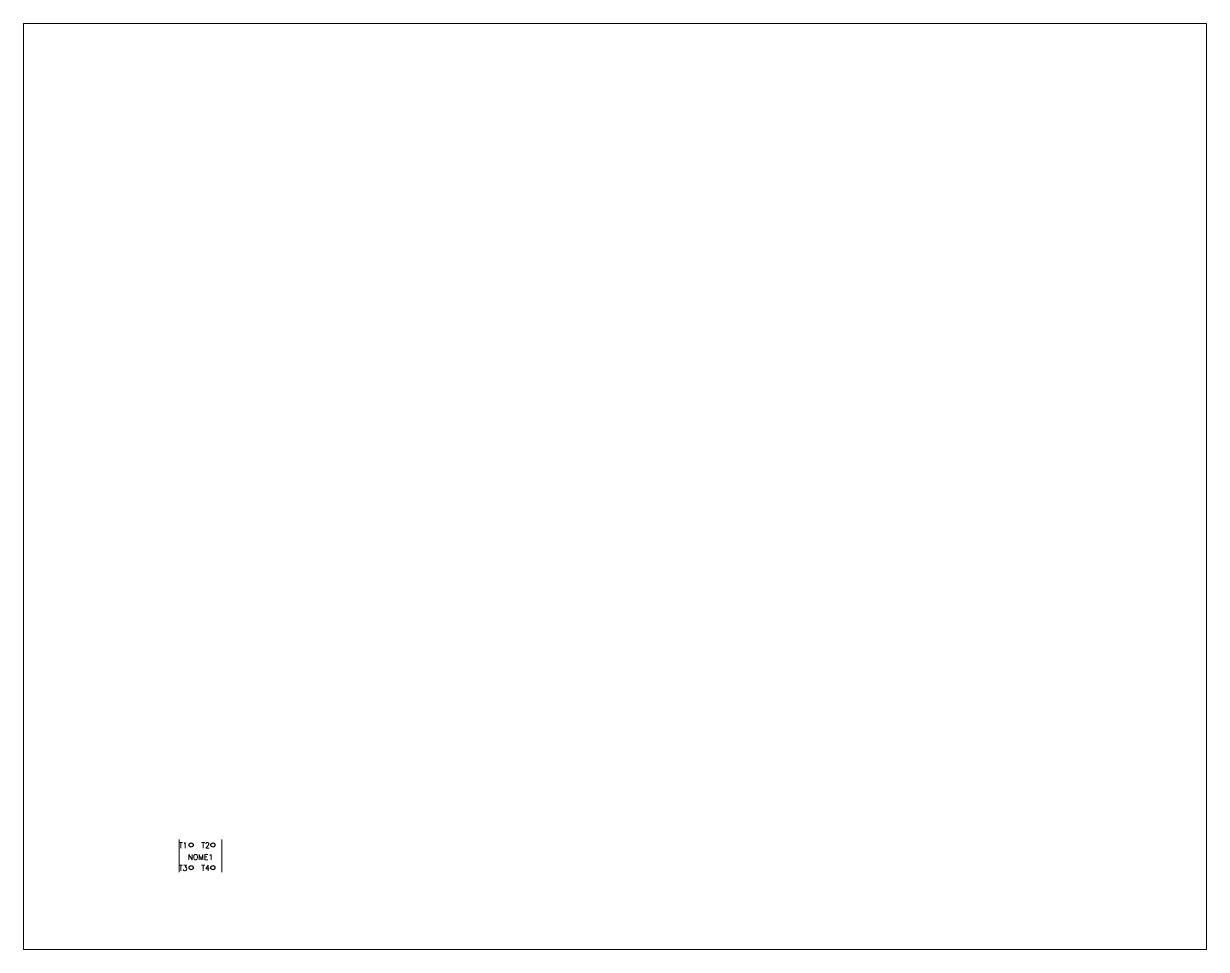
# Paper-space layout 'Layout1' of a CAD drawing. Extents: x 1.03 to 9.28, y 0.81 to 7.27.
# The model-space entities are those that its viewports show. They can reach past a viewport. Long polylines and large blocks are cut down to what shows.
import ezdxf
from ezdxf.enums import TextEntityAlignment as Align

# ---------------------------------------------------------------- set-up
doc = ezdxf.new("R2010")
doc.units = 0
doc.header["$LTSCALE"] = 10
doc.header["$MEASUREMENT"] = 0
doc.layers.get('0').update_dxf_attribs({"linetype": 'CONTINUOUS'})
doc.styles.add('ROMANS', font='romans', dxfattribs={"height": 0.2})

# ---------------------------------------------------------------- blocks, each defined once
blk = doc.blocks.new('CON3')
blk.add_circle((0, 0), 1)

msp = doc.modelspace()

# ---------------------------------------------------------------- linework, layer by layer
at = {"lineweight": 5}
for p, q in [((52.58, 20.92), (52.58, 9.13)), ((56.88, 19.71), (56.88, 19.65)), ((64.72, 19.65), (64.72, 19.71)), ((67.92, 9.13), (67.92, 20.92)), ((56.88, 9.97), (56.88, 9.91)), ((64.72, 9.91), (64.72, 9.97))]:
    msp.add_line(p, q, dxfattribs=at)

# ---------------------------------------------------------------- block references
at = {"color": 7, "xscale": 0.75, "yscale": 0.75, "zscale": 0.75}
for p in [(56.88, 18.9), (56.88, 10.72)]:
    msp.add_blockref('CON3', p, dxfattribs=at)
at = {"color": 7, "xscale": 0.75, "yscale": 0.75, "zscale": 0.75, "rotation": 180}
for p in [(64.72, 18.9), (64.72, 10.72)]:
    msp.add_blockref('CON3', p, dxfattribs=at)

# ---------------------------------------------------------------- texts
at = {"lineweight": 5, "style": 'ROMANS', "flags": 4}
for tag, text, p in [('T1', 'T1', (55.51, 18.79)), ('T2', 'T2', (63.59, 18.79)), ('T3', 'T3', (55.51, 10.61)), ('T4', 'T4', (63.59, 10.62))]:
    msp.add_attdef(tag, text=text, height=2, dxfattribs=at).set_placement(p, align=Align.MIDDLE_RIGHT)
msp.add_attdef('NOME1', text='NOME1', height=2, dxfattribs=at).set_placement((60.25, 14.53), align=Align.MIDDLE_CENTER)

psp = doc.layouts.get("Layout1")

# ---------------------------------------------------------------- viewports
at = {"layer": '0', "view_target_point": (-23.7891, -51.5)}
psp.add_viewport(center=(5.1562, 4.0382), size=(8.25, 6.461111), view_center_point=(233.7877, 200), view_height=334.634538, dxfattribs=at)

doc.saveas('drawing.dxf')
